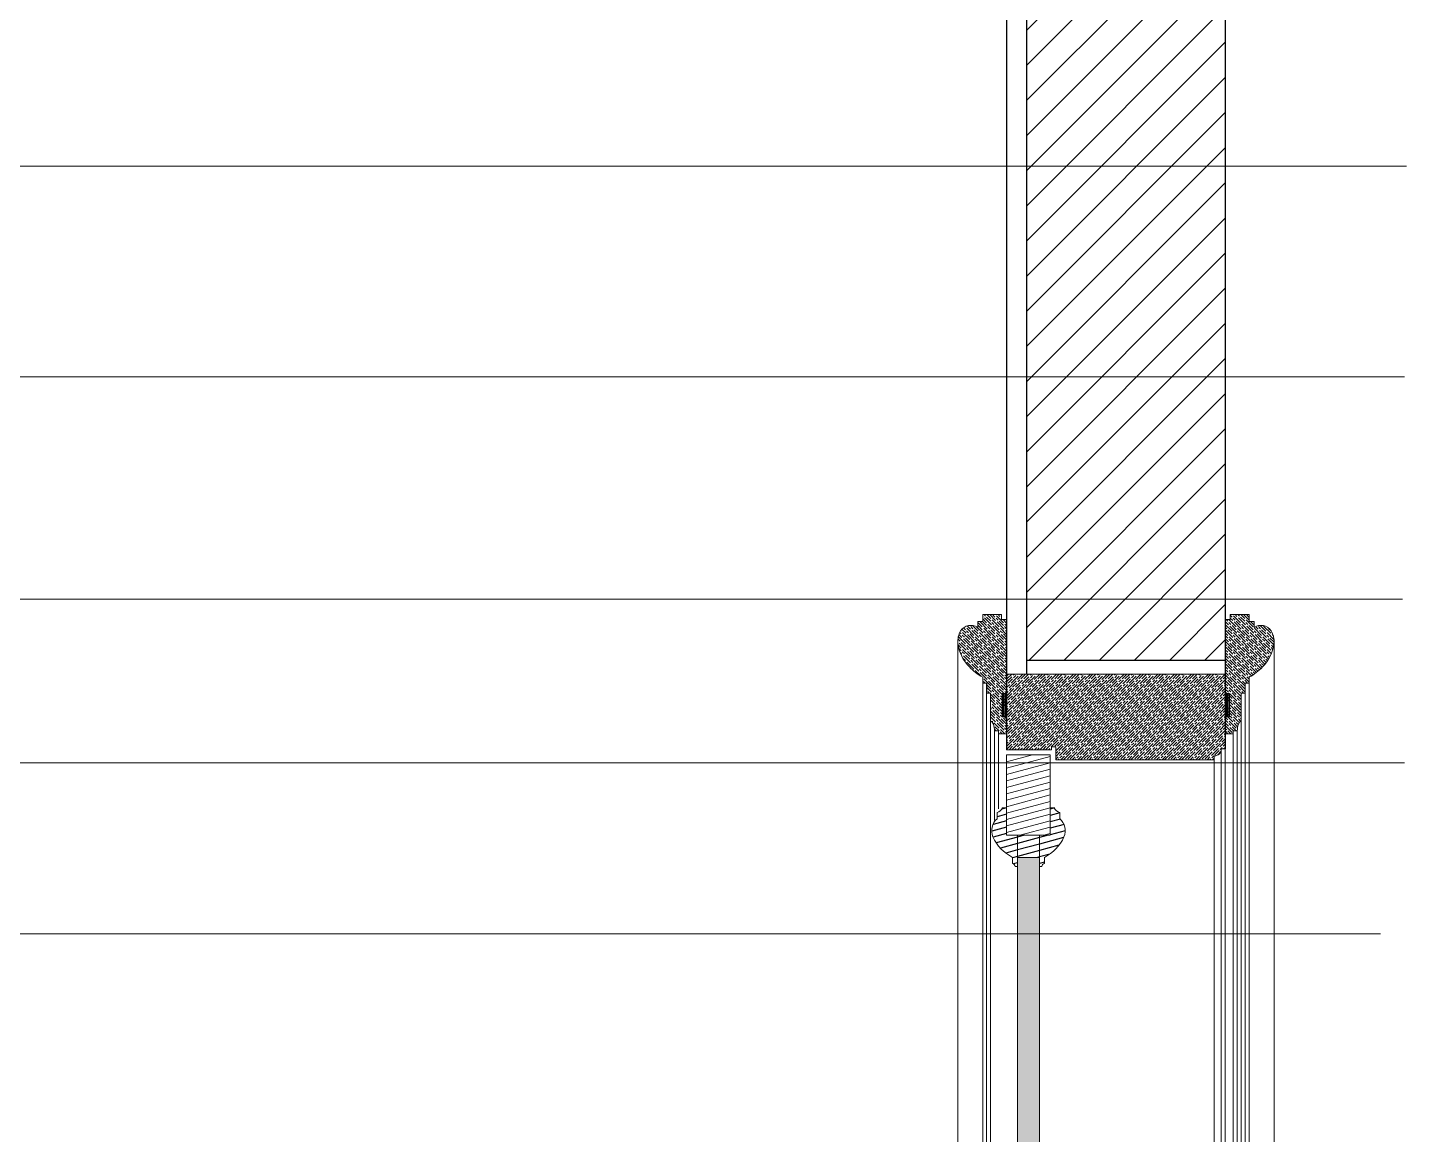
# Model space of a CAD drawing. Header units: inches. Extents: x -12478 to 399182, y -23212 to 525552.
# Drawn here: x 39619 to 41008, y -6938 to -5824 of the extents above; entities that cross this region are included whole.
import ezdxf

# ---------------------------------------------------------------- set-up
doc = ezdxf.new("R2010")
doc.units = ezdxf.units.IN
doc.header["$LTSCALE"] = 1000
doc.header["$MEASUREMENT"] = 0
doc.linetypes.add('HIDDEN', pattern=[0.375, 0.25, -0.125])
for name, color, linetype in [('8', 8, 'Continuous'), ('CQ Wood Section', 60, 'Continuous'), ('Layer3', 3, 'Continuous'), ('Layer7', 8, 'Continuous'), ('WOOD', 23, 'Continuous')]:
    doc.layers.add(name, color=color, linetype=linetype)
for name, color, linetype, lineweight in [('CQ Wood', 30, 'Continuous', 0), ('CQ wooh hatch', 8, 'HIDDEN', 18), ('Glass Mirror', 4, 'Continuous', 0), ('ID-NOTES', 3, 'Continuous', 0)]:
    doc.layers.add(name, color=color, linetype=linetype, lineweight=lineweight)
doc.styles.add('ZZ-Dim All', font='romans.shx', dxfattribs={"width": 0.8})
doc.dimstyles.new('DIM 0200', dxfattribs={"dimscale": 200, "dimtxt": 1, "dimasz": 0.8, "dimexe": 0.5, "dimexo": 1, "dimgap": 0.4, "dimtad": 1, "dimdec": 0, "dimrnd": 10, "dimdsep": 46, "dimtxsty": 'ZZ-Dim All', "dimblk1": 'ARCHTICK', "dimblk2": 'ARCHTICK', "dimsah": 1, "dimcen": 1, "dimdle": 0.5, "dimclrd": 256, "dimclre": 256, "dimclrt": 256, "dimadec": 0, "dimazin": 2, "dimtfac": 1, "dimtdec": 0, "dimtix": 1, "dimtmove": 2, "dimatfit": 2, "dimfxl": 1, "dimfxlon": 1, "dimtolj": 1, "dimtzin": 0, "dimlwd": -1, "dimlwe": -1, "dimarcsym": 0})
pattern_1 = [(165, (-29755.05892306302, 9293.31375271537), (-1.617619031890756, -6.037036414306677), [])]

# ---------------------------------------------------------------- blocks, each defined once
blk = doc.blocks.new('A$Ca4c47e0a')
at = {"lineweight": 0}
h = blk.add_hatch(dxfattribs=at)
h.set_pattern_fill('ANSI31', color=8, scale=50, angle=120, style=0)
h.set_pattern_definition([(165, (-29755.05892306302, 9223.317478707539), (-1.617619031890756, -6.037036414306677), [])])
h.paths.add_polyline_path([(255.1011653296846, 2550.371143440887), (299.1011653296846, 2550.371143440887), (299.1011653296846, 2469.251863468476), (255.1011653296846, 2469.251863468883)])
h = blk.add_hatch()
h.set_pattern_fill('ANSI31', color=8, scale=50, angle=120, style=0)
h.set_pattern_definition(pattern_1)
h.paths.add_polyline_path([(266.1011653297137, 2447.000006206582), (266.1011653297137, 2437.998902383911), (263.6011653297137, 2437.998902383907, 0.3487838120294946), (261.1011653297137, 2441.01487187667), (261.1011653297137, 2447.00000620658, -0.1724104790856973), (241.3501733357007, 2467.804419206958, -0.3149138982508183), (245.4936714986361, 2485.999998561271), (245.4936714986361, 2492.251863468679, 0.2107308291329712), (251.1011653296846, 2496.99999856126), (255.1011653296846, 2496.99999856126), (255.1011653296846, 2469.251863468679), (266.1011653297137, 2469.251863468679)])
h.paths.add_polyline_path([(293.1011653296555, 2447.00000620658), (293.1011653296555, 2441.01487187667, 0.3487838120294946), (290.6011653296555, 2437.998902383907), (288.1011653296555, 2437.998902383911), (288.1011653296555, 2469.251863468679), (299.1011653296846, 2469.251863468679), (299.1011653296846, 2496.99999856126), (303.1011653296846, 2496.99999856126, 0.2107308291329713), (308.7086591607331, 2492.251863468679), (308.7086591607331, 2485.999998561271, -0.3149138982508199), (312.8521573236685, 2467.804419206958, -0.1724104790856967)])
h = blk.add_hatch()
h.set_pattern_fill('ANSI31', color=8, scale=50, angle=120, style=0)
h.set_pattern_definition(pattern_1)
h.paths.add_polyline_path([(288.1011653296555, 2447.000006206582), (266.1011653297137, 2447.000006206582), (266.1011653297137, 2469.251863468679), (288.1011653296555, 2469.251863468679)])
at = {"layer": '8'}
h = blk.add_hatch(dxfattribs=at)
h.set_pattern_fill('GOST_GLASS', color=256, scale=2)
h.set_pattern_definition([(45, (-29755.05892306305, 9202.321197054418), (16.97056274847714, 0), [10, -14]), (45, (-29750.81628306305, 9202.321197054418), (16.97056274847714, 0), [4, -20]), (45, (-29755.05892306305, 9206.563837054418), (16.97056274847714, 0), [4, -20])])
h.paths.add_polyline_path([(288.101165329681, 921.0000062065847), (266.101165329681, 921.0000062065847), (266.1011653296518, 584.500002383922), (266.101165329681, 247.9999985612558), (288.1011653296227, 247.9999985612558), (288.1011653296227, 257.001102383927), (288.1011653296482, 584.5000023839184)])
h.paths.add_polyline_path([(288.101165329681, 1323.000006206562), (288.1011653296591, 1680.496291682348), (266.1011653296591, 1680.496291682344), (266.1011653296846, 1323.000006206559), (266.101165329681, 965.5037207307796), (288.101165329681, 965.5037207307796)])
h.paths.add_polyline_path([(288.1011653297137, 2086.000006206563), (288.1011653297137, 2447.000006206582), (266.1011653297137, 2447.000006206582), (266.1011653297137, 2437.998902383911), (266.1011653296846, 2086.000006206563), (266.1011653297137, 1725.000006206541), (288.1011653296227, 1725.000006206541), (288.1011653296227, 1734.001110029212)])
at = {"layer": 'CQ wooh hatch', "ltscale": 1000}
h = blk.add_hatch(dxfattribs=at)
h.set_pattern_fill('GOST_WOOD', color=256, angle=315, style=0)
h.set_pattern_definition([(44.99999999999999, (-497886.8736889175, 435961.4335229338), (4.242640687119284, -4.242640687119287), [10, -2]), (44.99999999999999, (-497886.8736889175, 435958.605095809), (4.242640687119284, -4.242640687119287), [6, -1.5, 3, -1.5]), (44.99999999999999, (-497887.5807956987, 435955.0695619032), (4.242640687119284, -4.242640687119287), [10, -2])])
edge = h.paths.add_edge_path()
edge.add_line((73.98181974709951, 2691.322211876734), (73.98181974709951, 2686.322161936671))
edge.add_line((73.98181974709951, 2686.322161936657), (78.98181974709951, 2686.322161936657))
edge.add_line((78.98181974709951, 2686.322161936657), (78.98181974709951, 2571.330471235419))
edge.add_line((78.98181974709951, 2571.330471235434), (70.96361864206483, 2571.330471235434))
edge.add_line((70.96361864209393, 2571.330471235434), (70.96361864209393, 2574.326677797527))
edge.add_line((70.96361864209393, 2574.326677797527), (66.9563597902852, 2574.326677797527))
edge.add_line((66.9563597902561, 2574.326677797527), (66.16271653174408, 2583.190977123207))
edge.add_line((66.16271653174408, 2583.190977123207), (62.90342676030923, 2584.38845028509))
edge.add_line((62.90342676030923, 2584.388450285061), (62.90342676030923, 2612.301820381476))
edge.add_line((62.90342676030923, 2612.301820381535), (58.93616691993884, 2612.301820381535))
edge.add_line((58.93616691990974, 2612.301820381535), (58.93616691990974, 2622.35423466472))
edge.add_line((58.93616691990974, 2622.354234664691), (54.96143568624029, 2622.354234664691))
edge.add_line((54.96143568624029, 2622.354234664691), (54.96143568624029, 2628.339199860163))
edge.add_arc((79.69370946831987, 2674.071234544031), 51.99138739024261, 942.7717632031031, 961.5950998368219, ccw=False)
edge.add_arc((70.18882569894413, 2667.423825794704), 40.53067992324248, 907.4013972050126, 944.998729110227, ccw=False)
edge.add_arc((52.18639526966945, 2664.260284376903), 22.28574027155412, 870.7496598791329, 905.2975855830015, ccw=False)
edge.add_arc((43.05610501565025, 2667.822724537739), 12.65148859126794, 777.0231844806964, 864.6100433486572, ccw=False)
edge.add_line((49.94230552602312, 2678.435942998961), (49.94230552602312, 2684.363771634719))
edge.add_line((49.94230552602312, 2684.363771634748), (55.0213978241336, 2684.363771634748))
edge.add_line((55.0213978241336, 2684.363771634748), (55.0213978241336, 2691.322211876734))
edge.add_line((55.0213978241336, 2691.322211876734), (73.98181974708496, 2691.32221187672))
h = blk.add_hatch(dxfattribs=at)
h.set_pattern_fill('GOST_WOOD', color=256, angle=315, style=0)
h.set_pattern_definition([(44.99999999999999, (-497885.8451772506, 435961.4335230137), (4.242640687119284, -4.242640687119287), [10, -2]), (44.99999999999999, (-497885.8451772506, 435958.605095889), (4.242640687119284, -4.242640687119287), [6, -1.5, 3, -1.5]), (44.99999999999999, (-497886.5522840318, 435955.0695619831), (4.242640687119284, -4.242640687119287), [10, -2])])
edge = h.paths.add_edge_path()
edge.add_line((304.1011653296628, 2691.322211956672), (304.1011653296628, 2686.322162016609))
edge.add_line((304.1011653296628, 2686.322162016594), (299.1011653296628, 2686.322162016594))
edge.add_line((299.1011653296628, 2686.322162016594), (299.1011653296628, 2571.330471315357))
edge.add_line((299.1011653296628, 2571.330471315371), (307.1193664346974, 2571.330471315371))
edge.add_line((307.1193664346683, 2571.330471315371), (307.1193664346683, 2574.326677877464))
edge.add_line((307.1193664346683, 2574.326677877464), (311.1266252864771, 2574.326677877464))
edge.add_line((311.1266252865062, 2574.326677877464), (311.9202685450182, 2583.190977203144))
edge.add_line((311.9202685450182, 2583.190977203144), (315.179558316453, 2584.388450365027))
edge.add_line((315.179558316453, 2584.388450364998), (315.179558316453, 2612.301820461414))
edge.add_line((315.179558316453, 2612.301820461472), (319.1468181568234, 2612.301820461472))
edge.add_line((319.1468181568525, 2612.301820461472), (319.1468181568525, 2622.354234744657))
edge.add_line((319.1468181568525, 2622.354234744628), (323.121549390522, 2622.354234744628))
edge.add_line((323.121549390522, 2622.354234744628), (323.121549390522, 2628.3391999401))
edge.add_arc((298.3892756084424, 2674.071234623968), 51.99138739024261, -421.5950998368219, -402.7717632031031)
edge.add_arc((307.8941593778181, 2667.423825874642), 40.53067992324248, -404.998729110227, -367.4013972050126)
edge.add_arc((325.8965898070928, 2664.26028445684), 22.28574027155412, -365.2975855830014, -330.749659879133)
edge.add_arc((335.026880061112, 2667.822724617677), 12.65148859126794, -324.6100433486572, -237.0231844806964)
edge.add_line((328.1406795507392, 2678.435943078898), (328.1406795507392, 2684.363771714657))
edge.add_line((328.1406795507392, 2684.363771714686), (323.0615872526287, 2684.363771714686))
edge.add_line((323.0615872526287, 2684.363771714686), (323.0615872526287, 2691.322211956672))
edge.add_line((323.0615872526287, 2691.322211956672), (304.1011653296773, 2691.322211956657))
h = blk.add_hatch(dxfattribs=at)
h.set_pattern_fill('GOST_WOOD', color=256, angle=44.99999999999999, style=0)
h.set_pattern_definition([(135, (-415013.6571014571, -489330.1078105901), (4.242640687119286, 4.242640687119285), [10, -2]), (135, (-415010.8286743323, -489330.1078105901), (4.242640687119286, 4.242640687119285), [6, -1.5, 3, -1.5]), (135, (-415007.2931404265, -489330.8149173713), (4.242640687119286, 4.242640687119285), [10, -2])])
edge = h.paths.add_edge_path()
edge.add_line((78.98181974693944, 2556.371177871886), (78.98181974734689, 2631.494688443883))
edge.add_line((78.98181974734689, 2631.494688443883), (299.1011653296482, 2631.494688523821))
edge.add_line((299.1011653296482, 2631.494688523821), (299.1011653296482, 2555.30011013996))
edge.add_line((299.1011653296482, 2555.30011013996), (253.8814162841845, 2555.30011013996))
edge.add_line((253.8814162841845, 2555.30011013996), (253.8814162841845, 2558.300110139957))
edge.add_line((253.8814162841845, 2558.300110139957), (249.6140071015579, 2558.300110140019))
edge.add_line((249.6140071015579, 2558.300110140019), (249.6140071015579, 2545.30011013996))
edge.add_line((249.6140071015579, 2545.30011013996), (90.05288755880247, 2545.300110060023))
edge.add_line((90.05288755880247, 2545.300110060023), (90.05288755880247, 2549.300110060023))
edge.add_arc((89.78255800649657, 2556.10084831958), 6.80610894284332, 177.723689426116, 272.2763105738826, ccw=False)
edge.add_line((82.98181974693944, 2556.371177871886), (78.98181974693944, 2556.371177871886))
at = {"layer": 'WOOD', "lineweight": 0, "ltscale": 5}
h = blk.add_hatch(dxfattribs=at)
h.set_pattern_fill('ANSI32', color=1, scale=0.2000000000000001, angle=404.9999999999999, style=0)
h.set_pattern_definition([(270, (-7247.860926320795, -17644.66074038449), (-1.905, -5.229949723821846e-16), []), (270, (-7247.225926046453, -17645.29574065878), (-1.905, -5.229949723821846e-16), [])])
h.paths.add_polyline_path([(74.65725869928065, 2611.893085065521), (74.65725869928065, 2588.600017010166), (78.98181974734689, 2588.600017010166), (78.98181974734689, 2611.893085065521)])
h = blk.add_hatch(dxfattribs=at)
h.set_pattern_fill('ANSI32', color=1, scale=0.2000000000000001, angle=404.9999999999999, style=0)
h.set_pattern_definition([(270, (-7246.83241465392, -17644.66074030456), (-1.905, -5.229949723821846e-16), []), (270, (-7246.197414379578, -17645.29574057884), (-1.905, -5.229949723821846e-16), [])])
h.paths.add_polyline_path([(303.4257263774816, 2611.893085145458), (303.4257263774816, 2588.600017090103), (299.1011653294154, 2588.600017090103), (299.1011653294154, 2611.893085145458)])
at = {"layer": 'CQ Wood'}
for p, q in [((29.90067530217493, 2664.23020144739, 4.579628851447692e-06), (29.83359172224664, 245.4916775060774, 1.111683510831988e-05)), ((348.1822961529906, 2664.221398513153), (348.2690251680124, 245.4920856767039, 6.53720471469979e-06)), ((54.96143568624029, 2628.339199860163, 9.200386108387013e-06), (54.96143568624029, 245.4955387952468, 1.124320679717926e-05)), ((323.1415507021047, 2628.35002247418, 4.620747978740804e-06), (323.1415507021047, 245.4959469090936, 6.66357759592259e-06)), ((58.93616691990974, 2622.354234664691, 9.197198885591627e-06), (58.93616691990974, 245.4961495753323, 1.125283779696108e-05)), ((62.90342676030923, 2612.301820381535, 9.182216848091446e-06), (62.90342676030923, 245.496759207319, 1.127956513536819e-05)), ((78.98181974693944, 2611.071073940984, 9.159257702895385e-06), (78.98181822873812, 45.49469050049083, 4.579628851447692e-06)), ((315.1995596280358, 2612.301820461472, 4.602587996643753e-06), (315.1995596280358, 245.4971673211658, 6.699935922340562e-06)), ((319.1668194684353, 2622.354234744628, 4.617570034143935e-06), (319.1668194684353, 245.4965576891791, 6.673208592622996e-06)), ((66.9563597902561, 2574.326677797527, 9.207340258577219e-06), (66.9563597902561, 245.4973820043433, 1.128919427612474e-05)), ((70.96361864209393, 2574.326677797527, 9.20477096602476e-06), (70.96361864209393, 245.4979977828079, 1.129206146893396e-05)), ((307.1393677462511, 2574.326677877464, 4.625142114577069e-06), (307.1393677462511, 2495.788059090753, 4.695534975379553e-06)), ((311.1466265980889, 2574.806195793235, 4.627282742692319e-06), (311.1466265980889, 2484.001858721988, 4.708457165516697e-06)), ((82.97644906288042, 2556.371177871886, 9.063782315004247e-06), (82.97644751047119, 45.49469050043263, 4.579628851447692e-06)), ((90.05288755802394, 2549.300110059992, 9.36205503210309e-06), (90.05288600363929, 45.49469050580228, 1.955914205809678e-05))]:
    blk.add_line(p, q, dxfattribs=at)
at = {"layer": 'CQ Wood', "lineweight": 0, "ltscale": 5}
blk.add_line((299.101165329681, 2550.371143440887), (255.1011653296846, 2550.371143440887), dxfattribs=at)
at = {"layer": 'CQ Wood', "lineweight": 0, "ltscale": 5, "elevation": 4.579628851447692e-06}
blk.add_lwpolyline([(78.98181974709951, 2686.322161936657), (78.98181974709951, 2571.330471235434), (70.96361864209393, 2571.330471235434), (70.96361864209393, 2574.326677797527), (66.9563597902561, 2574.326677797527, 0.0749684002517738), (65.71086041480521, 2581.132526268765, 0.1862846820924401), (62.90342676030923, 2584.388450285061), (62.90342676030923, 2612.301820381535), (58.93616691990974, 2612.301820381535), (58.93616691990974, 2622.354234664691), (54.96143568624029, 2622.354234664691), (54.96143568624029, 2628.339199860163, -0.0823174801575281), (41.52867138330112, 2638.764942884784, -0.165536965676552), (29.99584653743295, 2662.202672553704, -0.1518960559733786), (32.74224050974226, 2675.149685881207, -0.4019308189428253), (49.94230552602312, 2678.435942998961), (49.94230552602312, 2684.363771634748), (55.0213978241336, 2684.363771634748), (55.0213978241336, 2691.322211876734), (73.98181974709951, 2691.322211876734), (73.98181974709951, 2686.322161936657), (78.98181974709951, 2686.322161936657)], format="xyb", dxfattribs=at)
at = {"layer": 'CQ Wood', "lineweight": 0, "ltscale": 5}
blk.add_lwpolyline([(299.1011653296628, 2686.322162016594), (299.1011653296628, 2571.330471315371), (307.1193664346683, 2571.330471315371), (307.1193664346683, 2574.326677877464), (311.1266252865062, 2574.326677877464, -0.0749684002517738), (312.3721246619571, 2581.132526348702, -0.1862846820924401), (315.179558316453, 2584.388450364998), (315.179558316453, 2612.301820461472), (319.1468181568525, 2612.301820461472), (319.1468181568525, 2622.354234744628), (323.121549390522, 2622.354234744628), (323.121549390522, 2628.3391999401, 0.0823174801575281), (336.5543136934612, 2638.764942964722, 0.165536965676552), (348.0871385393293, 2662.202672633642, 0.1518960559733786), (345.34074456702, 2675.149685961144, 0.4019308189428253), (328.1406795507392, 2678.435943078898), (328.1406795507392, 2684.363771714686), (323.0615872526287, 2684.363771714686), (323.0615872526287, 2691.322211956672), (304.1011653296628, 2691.322211956672), (304.1011653296628, 2686.322162016594), (299.1011653296628, 2686.322162016594)], format="xyb", dxfattribs=at)
blk.add_lwpolyline([(299.101165329681, 2550.371143440887), (299.1011653296846, 2469.251863468679), (255.1011653296846, 2469.251863468679), (255.1011653296846, 2550.371143440887)], dxfattribs=at)
for points in [[(255.1011653296846, 2496.99999856126), (255.1011653296846, 2469.251863468679), (266.1011653297137, 2469.251863468679), (266.1011653297137, 2437.998902383911), (263.6011653297137, 2437.998902383907, 0.3487838120294947), (261.1011653297137, 2441.01487187667), (261.1011653297137, 2447.00000620658, -0.1724104790856977), (241.3501733357007, 2467.804419206958, -0.3149138982506514), (245.4936714986288, 2485.999998561264), (245.4936714986361, 2485.999998561264), (245.4936714986361, 2492.251863468679, 0.2107308291329712), (251.1011653296846, 2496.99999856126)], [(299.1011653296846, 2496.99999856126), (299.1011653296846, 2469.251863468679), (288.1011653296555, 2469.251863468679), (288.1011653296555, 2437.998902383911), (290.6011653296555, 2437.998902383907, -0.3487838120294947), (293.1011653296555, 2441.01487187667), (293.1011653296555, 2447.00000620658, 0.1724104790856977), (312.8521573236685, 2467.804419206958, 0.3149138982506514), (308.7086591607404, 2485.999998561264), (308.7086591607331, 2485.999998561264), (308.7086591607331, 2492.251863468679, -0.2107308291329712), (303.1011653296846, 2496.99999856126)]]:
    blk.add_lwpolyline(points, format="xyb", close=True, dxfattribs=at)
blk.add_lwpolyline([(266.1011653297137, 2447.000006206582), (288.1011653296555, 2447.000006206582), (288.1011653296555, 2469.251863468679), (266.1011653297137, 2469.251863468679)], close=True, dxfattribs=at)
at = {"layer": 'CQ Wood Section', "lineweight": 0, "ltscale": 5, "elevation": 4.579628851447692e-06}
blk.add_lwpolyline([(78.98181974693944, 2556.371177871886), (78.98181974734689, 2631.494688443883), (299.1011653296482, 2631.494688523821), (299.1011653296482, 2555.30011013996), (299.1011653296482, 2555.30011013996), (253.8814162841845, 2555.30011013996), (253.8814162841845, 2558.300110139957), (249.6140071015579, 2558.300110140019), (249.6140071015579, 2545.30011013996), (90.05288755880247, 2545.300110060023), (90.05288755880247, 2549.300110060023, -0.4376825324054433), (82.98181974693944, 2556.371177871886), (78.98181974693944, 2556.371177871886)], format="xyb", dxfattribs=at)
at = {"layer": 'Glass Mirror', "lineweight": 0, "ltscale": 5}
blk.add_lwpolyline([(266.1011653296846, 2086.000006206563), (266.1011653297137, 2447.000006206582), (288.1011653297137, 2447.000006206582), (288.1011653297137, 2086.000006206563)], dxfattribs=at)
at = {"layer": 'WOOD', "color": 1, "lineweight": 0, "ltscale": 5}
for points, elevation in [([(74.65725869928065, 2588.600017010166), (74.65725869928065, 2611.893085065521), (78.98181974734689, 2611.893085065521), (78.98181974734689, 2588.600017010166)], 2.435983650508177e-06), ([(303.4257263774816, 2588.600017090103), (303.4257263774816, 2611.893085145458), (299.1011653294154, 2611.893085145458), (299.1011653294154, 2588.600017090103)], 2.432378133377779e-06)]:
    blk.add_lwpolyline(points, close=True, dxfattribs=dict(at, elevation=elevation))
blk = doc.blocks.new('_ARCHTICK')
at = {"color": 0, "linetype": 'ByBlock', "const_width": 0.15}
blk.add_lwpolyline([(-0.5, -0.5), (0.5, 0.5)], dxfattribs=at)

msp = doc.modelspace()

# ---------------------------------------------------------------- hatches: boundary and pattern name
at = {"layer": 'Layer7'}
h = msp.add_hatch(dxfattribs=at)
h.set_pattern_fill('ANSI31', color=256, scale=200, angle=9.859719512536902e-14, style=0)
h.set_pattern_definition([(45.0000000000001, (-11027.80492373107, 1316.618500539123), (-17.67766952966371, 17.67766952966366), [])])
h.paths.add_polyline_path([(40624.52751245089, -6460.629771512854), (40824.64685803351, -6460.629771512912), (40824.64685803345, -4910.629771512854), (40624.52751245089, -4910.629771512854)])

# ---------------------------------------------------------------- linework, layer by layer
at = {"layer": 'Layer3'}
for p, q in [((40824.64685803345, -4710.629771512854, 1.629780285596594e-06), (40824.64685803345, -6549.753284198126, 1.629780285596594e-06)), ((40604.52751245089, -4910.629771512854, 1.629780285596594e-06), (40604.52751245089, -6550.824351930052, 1.629780285596594e-06)), ((40624.52751245089, -4910.629771512854, 1.629780285596594e-06), (40624.52751245089, -6474.629773553455, 1.629780285596594e-06)), ((40624.52751245089, -6460.629771512854, 1.766745640796594e-06), (40824.64685803345, -6460.629771512854, 1.842225747201914e-06))]:
    msp.add_line(p, q, dxfattribs=at)

# ---------------------------------------------------------------- block references
at = {"color": 8, "xscale": -1}
msp.add_blockref('A$Ca4c47e0a', (40903.62867778055, -9106.124462070013, -2.949848565851099e-06), dxfattribs=at)

# ---------------------------------------------------------------- leaders
at = {"layer": 'ID-NOTES'}
for points in [[(36469.90904826318, -6570.348614121245), (38769.86459400249, -5439.658848789186), (41007.94667319507, -5439.658848789139)], [(36508.08766638737, -7818.668642375555, -751.6940092591956), (38443.12781142696, -5963.453446699523, -751.6940092591956), (41006.90008410365, -5963.453446699512, -751.6940092591956)], [(36451.07927576565, -8227.265001181873, -751.6905391405987), (38429.56188820927, -6175.513912999393, -751.6905391405987), (41004.89715580808, -6175.513912999382, -751.6905391405987)], [(36710.79397936651, -8158.959207902419, -751.6940045798485), (38497.87394424315, -6399.412043797947, -751.6940045798485), (41002.89877094989, -6399.412043797942, -751.6940045798485)], [(38288.88024018957, -6893.310552393879, -751.6940044664515), (38651.51666540067, -6563.805886360334, -751.6940044664515), (41005.13704963647, -6563.805886360328, -751.6940044664515)], [(36722.81537470195, -8669.629004312463, -0.0007157733960897253), (38742.75181939892, -6735.973629255664, -0.0007157733960897253), (40980.8338985915, -6735.973629255617, -0.0007157733960897253)]]:
    msp.add_leader(points, dimstyle='DIM 0200', override={"dimasz": 0.2, "dimtad": 0, "dimclrd": 8}, dxfattribs=at)

doc.saveas('drawing.dxf')
